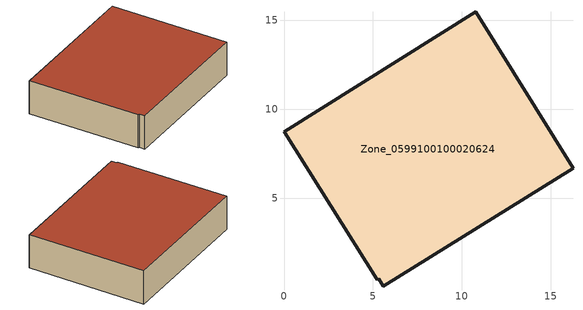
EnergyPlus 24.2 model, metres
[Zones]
Zone_0599100100020624
 floor ground (C_G): 5.33,0.48 5.23,0.42 0,8.75 10.77,15.49 16.24,6.69 5.59,0.06 z0
 wall outside (C_F): 16.24,6.69 10.77,15.49 0,8.75 5.23,0.42 5.33,0.48 5.59,0.06 16.24,6.69 z0:3.04
 roof outside (C_R): 5.59,0.06 16.24,6.69 10.77,15.49 0,8.75 5.23,0.42 5.33,0.48 z3.04
[BUILDING]
Pand.0599100100020624: North Axis=0; Terrain=City; Loads Convergence Tolerance Value=0.04; Temperature Convergence Tolerance Value=0.4; Solar Distribution=FullExterior; Maximum Number of Warmup Days=25; Minimum Number of Warmup Days=1
[Site:Location]
Rotterdam.The.Hague.AP_ZH_NLD Design_Conditions: Latitude=51.96; Longitude=4.45; Time Zone=1; Elevation=-4.5
[SITE:GROUNDTEMPERATURE:BUILDINGSURFACE]
18, 18, 18, 18, 18, 18, 18, 18, 18, 18, 18, 18
[MATERIAL] Thermal Absorptance=0.9; Solar Absorptance=0.7; Visible Absorptance=0.7
Name | Roughness | Thickness | Conductivity | Density | Specific Heat
G.D.2015-2018 | MediumSmooth | 0.15 | 0.0428571 | 540 | 1210
F.D.2015-2018 | Rough | 0.3 | 0.0666667 | 1920 | 840
R.D.2015-2018 | MediumRough | 0.2 | 0.0333333 | 1500 | 1000
[CONSTRUCTION]
C_G: G.D.2015-2018
C_F: F.D.2015-2018
C_R: R.D.2015-2018
[ZONE]
Zone_0599100100020624: Type=1; Multiplier=1; Ceiling Height=Autocalculate; Volume=Autocalculate; Floor Area=autocalculate; Part of Total Floor Area=Yes
[ZONEINFILTRATION:DESIGNFLOWRATE]
Infil_Zone_0599100100020624: Zone or ZoneList or Space or SpaceList=Zone_0599100100020624; Schedule=AlwaysOn; Design Flow Rate Calculation Method=Flow/Area; Flow Rate per Floor Area=0.0021; Constant Term Coefficient=1; Temperature Term Coefficient=0; Velocity Term Coefficient=0; Velocity Squared Term Coefficient=0
[HVACTEMPLATE:ZONE:IDEALLOADSAIRSYSTEM]
Zone_0599100100020624: Maximum Heating Supply Air Temperature=50; Minimum Cooling Supply Air Temperature=13; Maximum Heating Supply Air Humidity Ratio=0.0156; Minimum Cooling Supply Air Humidity Ratio=0.0077; Heating Limit=NoLimit; Cooling Limit=NoLimit; Dehumidification Control Type=ConstantSensibleHeatRatio; Cooling Sensible Heat Ratio=0.7; Dehumidification Setpoint=60; Humidification Control Type=None; Humidification Setpoint=30; Outdoor Air Method=None; Outdoor Air Flow Rate per Person=0.00944; Outdoor Air Flow Rate per Zone Floor Area=0; Outdoor Air Flow Rate per Zone=0; Demand Controlled Ventilation Type=None; Outdoor Air Economizer Type=NoEconomizer; Heat Recovery Type=None; Sensible Heat Recovery Effectiveness=0.7; Latent Heat Recovery Effectiveness=0.65
[ZONECONTROL:THERMOSTAT]
ThermostatControl_Zone_0599100100020624: Zone or ZoneList=Zone_0599100100020624; Control Type Schedule=DualSetpointControlType; Control 1=Thermostat_Zone_0599100100020624; Temperature Difference Between Cutout And Setpoint=0
[THERMOSTATSETPOINT:DUALSETPOINT]
Thermostat_Zone_0599100100020624: Heating Setpoint Temperature Schedule=HeatingSetpoint_Zone_0599100100020624; Cooling Setpoint Temperature Schedule=CoolingSetpoint_Zone_0599100100020624
[SCHEDULE:COMPACT]
HeatingSetpoint_Zone_0599100100020624: Through: 12/31, For: AllDays, Until: 24:00, 21
CoolingSetpoint_Zone_0599100100020624: Through: 12/31, For: AllDays, Until: 24:00, 24
DualSetpointControlType: Through: 12/31, For: AllDays, Until: 24:00, 4
AlwaysOn: Through: 12/31, For: AllDays, Until: 24:00, 1
